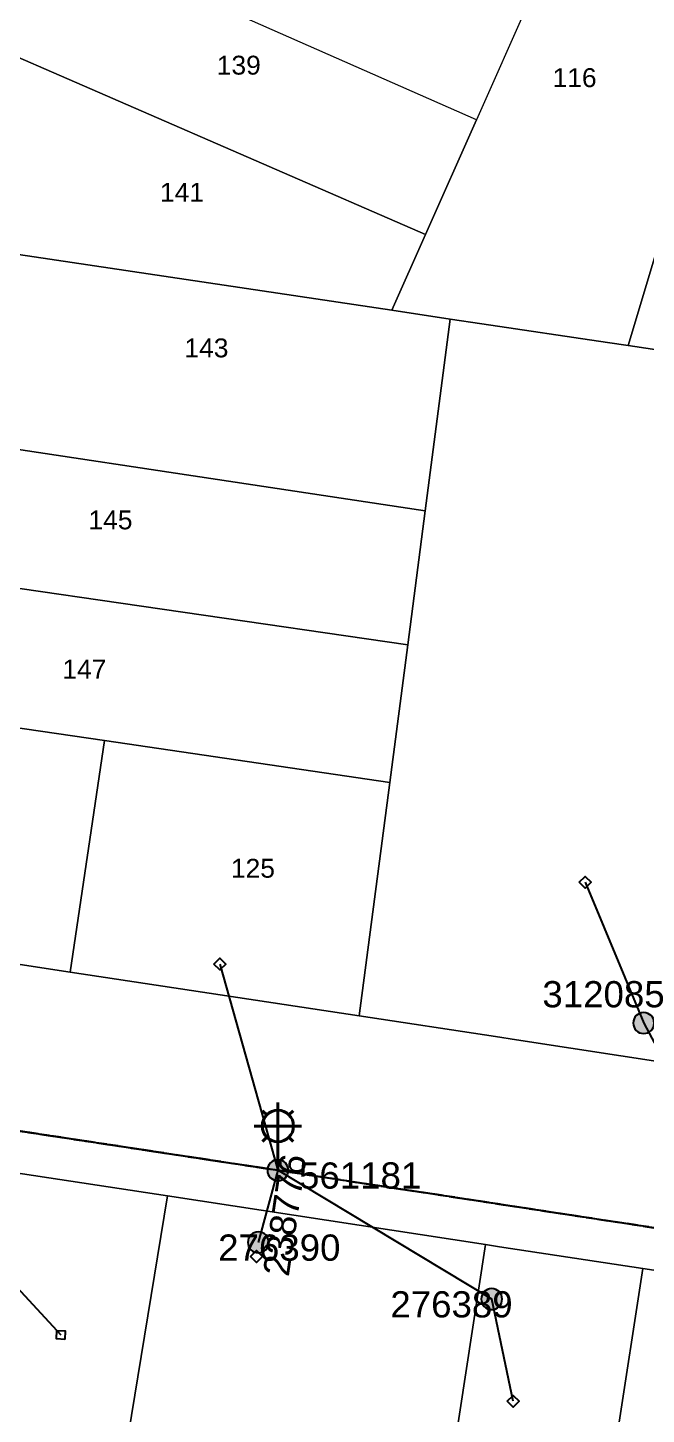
# Model space of a CAD drawing. Header units: metres. Extents: x 314484 to 315473, y 6253544 to 6254134.
# Drawn here: x 315003.4 to 315062.3, y 6253935.7 to 6254067.9 of the extents above; entities that cross this region are included whole.
import ezdxf
from ezdxf.enums import TextEntityAlignment as Align

# ---------------------------------------------------------------- set-up
doc = ezdxf.new("R2010")
doc.units = ezdxf.units.M
doc.linetypes.add('Cable Exist OH', pattern=[1, 1, 0])
doc.layers.get('0').update_dxf_attribs({"color": 6})
for name, color, linetype, lineweight in [('Cadastre Buildings_SP_EXT', 9, 'Continuous', 5), ('Cadastre Land Parcels_SP_EXT', 9, 'Continuous', 5), ('Cadastre Roads_SP_EXT', 9, 'Continuous', 5)]:
    doc.layers.add(name, color=color, linetype=linetype, lineweight=lineweight)
for name, color, linetype in [('Equip_SP_SL_EXT', 7, 'Continuous'), ('Mains_HV_EXT', 7, 'Continuous'), ('Mains_LV_EXT', 7, 'Continuous'), ('Mains_SL_EXT', 7, 'Continuous'), ('Services_SP_EXT', 7, 'Continuous'), ('SupportsOH_SP_TR_HV_LV_SL_EXT', 7, 'Continuous')]:
    doc.layers.add(name, color=color, linetype=linetype)
doc.styles.add('iecARIAL', font='arial.ttf', dxfattribs={"height": 2})
doc.styles.add('POLE_LABEL', font='arial.ttf')
doc.styles.get("Standard").update_dxf_attribs({"font": 'arial.ttf'})

# ---------------------------------------------------------------- blocks, each defined once
blk = doc.blocks.new('SL_LANTERN_EXT')
at = {"lineweight": 40}
for p, q in [((-1.46, 5.68), (-1.06, 5.28)), ((0, 1.97), (0, 6.47)), ((1.46, 5.68), (1.06, 5.28)), ((-2.25, 4.22), (2.25, 4.22)), ((-1.46, 2.76), (-1.06, 3.16)), ((0, 0), (0, 2.72)), ((1.46, 2.76), (1.06, 3.16))]:
    blk.add_line(p, q, dxfattribs=at)
blk.add_circle((0, 4.22), 1.5, dxfattribs=at)
at = {"style": 'iecARIAL', "flags": 8}
blk.add_attdef('ASSET_NUM', (1.5, 1.5), '', height=2.5, dxfattribs=at)
for tag, p, height, flags in [('CONSTRUCTED_VOLTAGE', (0.98, -0.65), 0.2, 9), ('CONTROL_TYPE', (0.98, -0.85), 0.2, 9), ('LANTERN_PURPOSE', (0.98, -1.05), 0.2, 9), ('LANTERN_TYPE', (0.98, -1.25), 0.2, 9), ('NO_PHASES', (0.98, -1.45), 0.2, 9), ('LNUMBER', (2.18, -3.25), 2.5, 8), ('OPERATING_VOLTAGE', (0.98, -1.65), 0.2, 9), ('ORIENTATION', (0.98, -1.85), 0.2, 9), ('OWNED_BY', (0.98, -2.05), 0.2, 9), ('STATE', (0.98, -2.25), 0.2, 9), ('USAGE', (0.98, -2.45), 0.2, 9), ('CEXIST', (0.98, -2.65), 0.2, 9), ('CNEW', (0.98, -2.85), 0.2, 9), ('CNUMBER', (0.98, -3.05), 0.2, 9), ('CREMOVE', (0.98, -3.25), 0.2, 9), ('CREPLACE', (0.98, -3.45), 0.2, 9), ('LKINGHEIGHT', (0.98, -3.65), 0.2, 9), ('LBRACKET', (0.98, -3.85), 0.2, 9), ('LBRACKETVOCAB', (0.98, -4.05), 0.2, 9), ('LCATEGORY', (0.98, -4.25), 0.2, 9), ('LCHARGE1', (0.98, -4.45), 0.2, 9), ('LCHARGE1PERCENT', (0.98, -4.65), 0.2, 9), ('LCHARGE2', (0.98, -4.85), 0.2, 9), ('LCHARGE2PERCENT', (0.98, -5.05), 0.2, 9), ('LCHARGE3', (0.98, -5.25), 0.2, 9), ('LCHARGE3PERCENT', (0.98, -5.45), 0.2, 9), ('LEXIST', (0.98, -5.65), 0.2, 9), ('LLAMP', (0.98, -5.85), 0.2, 9), ('LLAMPVOCAB', (0.98, -6.05), 0.2, 9), ('LMAST', (0.98, -6.25), 0.2, 9), ('LMASTVOCAB', (0.98, -6.45), 0.2, 9), ('LNEW', (0.98, -6.65), 0.2, 9), ('LANTNUMBER', (0.98, -6.85), 0.2, 9), ('LOUTREACH', (0.98, -7.25), 0.2, 9), ('LOUTREACHVOCAB', (0.98, -7.45), 0.2, 9), ('LRATECODE', (0.98, -7.65), 0.2, 9), ('LREMOVE', (0.98, -7.85), 0.2, 9), ('LREPLACE', (0.98, -8.05), 0.2, 9), ('STREETNAME', (0.98, -9.25), 0.2, 9), ('SUBURB', (0.98, -9.45), 0.2, 1), ('LTYPE', (0.98, -8.25), 0.2, 9), ('LTYPEVOCAB', (0.98, -8.45), 0.2, 9), ('LEGEND', (0.98, -8.65), 0.2, 9), ('LOCATION', (0.98, -8.85), 0.2, 9), ('NOTES', (0.98, -9.05), 0.2, 9)]:
    blk.add_attdef(tag, p, '', height=height, dxfattribs=dict(flags=flags))
blk = doc.blocks.new('CCP_EXT')
at = {"flags": 9}
for tag, p in [('LEGEND', (0, -1.4)), ('STATE', (0, -1.8)), ('LIFE_SUPPORT', (0, -1.6)), ('NOTES', (0, -2))]:
    blk.add_attdef(tag, text='', height=0.2, dxfattribs=at).set_placement(p, align=Align.MIDDLE_LEFT)
blk.add_wipeout([(0, 0.57), (0.57, 0), (0, -0.57), (-0.57, 0)])
blk.add_lwpolyline([(-0.57, 0), (0, 0.57), (0.57, 0), (0, -0.57), (-0.57, 0)])
at = {"flags": 1}
blk.add_attdef('Z', (0, 0), '', height=0.2, dxfattribs=at)
at = {"flags": 9}
for tag, p in [('CCP_TYPE', (0, 0)), ('CONSTRUCTED_VOLTAGE', (0, -0.2)), ('OPERATING_VOLTAGE', (0, -0.6)), ('ORIENTATION', (0, -0.8)), ('OWNED_BY', (0, -1)), ('NO_PHASES', (0, -0.4)), ('USAGE', (0, -1.2))]:
    blk.add_attdef(tag, text='', height=0.2, dxfattribs=at).set_placement(p, align=Align.MIDDLE_LEFT)
blk = doc.blocks.new('POLE_EXT')
blk.add_hatch(color=256).paths.add_polyline_path([(-1, 0, 1), (1, 0, 1)])
blk.add_lwpolyline([(-1, 0, 1), (1, 0, 1)], format="xyb", close=True)
for tag, height, flags, p in [('pNumber', 2.5, 8, (-17.84, 2.07)), ('OWNED_BY', 0.2, 9, (1.35, -0.4)), ('SPECIAL_USE', 0.2, 9, (1.35, -0.8)), ('STATE', 0.2, 9, (1.35, -1)), ('cLV', 0.2, 9, (1.35, -1.4)), ('PARENT', 0.2, 9, (1.35, -0.6)), ('USAGE', 0.2, 9, (1.35, -1.2)), ('hDepth', 0.2, 9, (1.35, -1.6)), ('hDia', 0.2, 9, (1.35, -1.8)), ('cHV', 0.2, 9, (1.35, -2)), ('LBRACKET', 0.2, 9, (1.35, -2.2)), ('LExisting', 0.2, 9, (1.35, -2.4)), ('LANTNUMBER', 0.2, 9, (1.35, -2.6)), ('cLinedev', 0.2, 9, (1.35, -3.4)), ('pExisting', 0.2, 9, (1.35, -3.8)), ('LOther', 0.2, 9, (1.35, -2.8)), ('LRemove', 0.2, 9, (1.35, -3)), ('LEGEND', 0.2, 9, (1.35, -3.2)), ('LOCATION', 0.2, 9, (1.35, -3.6)), ('PFNUMBER', 0.2, 9, (1.35, -4)), ('pFooting', 0.2, 9, (1.35, -4.4)), ('pNew', 0.2, 9, (1.35, -4.6)), ('pRelocate', 0.2, 9, (1.35, -5)), ('pRemove', 0.2, 9, (1.35, -5.2)), ('NEWPFNUMBER', 0.2, 9, (1.35, -4.2)), ('pReplace', 0.2, 9, (1.35, -5.4)), ('pStay', 0.2, 9, (1.35, -5.6)), ('pType', 0.2, 9, (1.35, -5.8)), ('cspan', 0.2, 9, (1.35, -6)), ('STREETNAME', 0.2, 9, (1.35, -6.2)), ('SUBURB', 0.2, 9, (1.35, -6.4)), ('NOTES', 0.2, 9, (1.35, -6.6)), ('OPERATED_BY', 0.2, 9, (1.36, -7.01)), ('MAINTAINED_BY', 0.2, 9, (1.36, -6.81))]:
    blk.add_attdef(tag, text='', height=height, dxfattribs=dict(flags=flags)).set_placement(p, align=Align.MIDDLE_LEFT)
at = {"style": 'POLE_LABEL'}
for tag, height, flags, p in [('ASSET_NUM', 2.5, 8, (2, 2)), ('STRUCTURE_PLANT_NUMBER', 0.2, 9, (1.35, 0.03)), ('STREET_CODE', 0.2, 9, (1.35, -0.2))]:
    blk.add_attdef(tag, text='', height=height, dxfattribs=dict(at, flags=flags)).set_placement(p, align=Align.MIDDLE_LEFT)
at = {"flags": 1}
blk.add_attdef('Z', (1.35, -7.33), '', height=0.2, dxfattribs=at)

msp = doc.modelspace()

# ---------------------------------------------------------------- linework, layer by layer
at = {"layer": 'Cadastre Land Parcels_SP_EXT', "linetype": 'Continuous'}
for points in [[(315078.77, 6254098.27), (315066.09, 6254104), (315061.02, 6254092.61), (315055.99, 6254081.29), (315051.08, 6254070.26), (315046.28, 6254059.46), (315046.15, 6254059.16), (315041.31, 6254048.23), (315038.11, 6254041.03), (315043.67, 6254040.17), (315046.66, 6254039.72), (315058.63, 6254037.94), (315060.6, 6254037.65), (315078.77, 6254098.27)], [(315082.78, 6254034.3), (315091.08, 6254096.5), (315078.77, 6254098.27), (315060.6, 6254037.65), (315073.87, 6254035.64), (315082.78, 6254034.3)], [(315046.15, 6254059.16), (315001.61, 6254078.84), (314996.61, 6254067.69), (315041.31, 6254048.23), (315046.15, 6254059.16)], [(315041.31, 6254048.23), (314996.61, 6254067.69), (314988.02, 6254048.5), (315038.11, 6254041.03), (315041.31, 6254048.23)], [(315043.67, 6254040.17), (315038.11, 6254041.03), (314988.02, 6254048.5), (314980.63, 6254031.05), (315041.27, 6254021.88), (315043.67, 6254040.17)], [(315041.27, 6254021.88), (314980.63, 6254031.05), (314975.29, 6254018.46), (315039.61, 6254009.11), (315041.27, 6254021.88)], [(315039.61, 6254009.11), (314975.29, 6254018.46), (314969.99, 6254005.93), (315010.73, 6253999.97), (315037.91, 6253995.99), (315039.61, 6254009.11)], [(315010.73, 6253999.97), (314969.99, 6254005.93), (314961.12, 6253985.01), (315007.47, 6253977.9), (315010.73, 6253999.97)], [(315037.91, 6253995.99), (315010.73, 6253999.97), (315007.47, 6253977.9), (315034.98, 6253973.73), (315037.91, 6253995.99)], [(315016.72, 6253956.55), (315001.86, 6253958.82), (314999.06, 6253941.73), (314996.55, 6253926.28), (314994.09, 6253911.12), (315008.93, 6253908.85), (315016.72, 6253956.55)], [(315062, 6253949.64), (315048.37, 6253951.71), (315047.01, 6253951.92), (315039.72, 6253904.21), (315049.33, 6253902.76), (315054.68, 6253901.95), (315062, 6253949.64)], [(315077.14, 6253947.3), (315062, 6253949.64), (315054.68, 6253901.95), (315069.79, 6253899.68), (315077.14, 6253947.3)]]:
    msp.add_lwpolyline(points, close=True, dxfattribs=at)
at = {"layer": 'Mains_LV_EXT', "linetype": 'Cable Exist OH'}
for points in [[(315027.25, 6253959), (314986.32, 6253965.23)], [(315073.45, 6253951.93), (315027.25, 6253959)]]:
    msp.add_lwpolyline(points, dxfattribs=at)
at = {"layer": 'Services_SP_EXT'}
msp.add_lwpolyline([(315027.25, 6253959), (315025.38, 6253952.13)], dxfattribs=at)

# ---------------------------------------------------------------- block references
at = {"layer": 'Equip_SP_SL_EXT'}
ref = msp.add_blockref('SL_LANTERN_EXT', (315027.24, 6253959), dxfattribs=at)
ref.add_attrib('ASSET_NUM', '238776', dxfattribs={"layer": '0', "height": 2.5, "rotation": 81.6027, "style": 'iecARIAL'}).set_placement((315028.74, 6253960.5), align=Align.MIDDLE_RIGHT)
at = {"layer": 'Services_SP_EXT'}
msp.add_blockref('CCP_EXT', (315056.51, 6253986.46), dxfattribs=at)
at = {"layer": 'SupportsOH_SP_TR_HV_LV_SL_EXT'}
ref = msp.add_blockref('POLE_EXT', (315062.09, 6253973.04), dxfattribs=at)
ref.add_attrib('ASSET_NUM', '312085', dxfattribs={"layer": '0', "height": 2.5, "style": 'POLE_LABEL'}).set_placement((315064.09, 6253973.79), align=Align.BOTTOM_RIGHT)
ref = msp.add_blockref('POLE_EXT', (315027.25, 6253959), dxfattribs=at)
ref.add_attrib('ASSET_NUM', '561181', dxfattribs={"layer": '0', "height": 2.5, "rotation": 0.0536, "style": 'POLE_LABEL'}).set_placement((315029.25, 6253959.75), align=Align.TOP_LEFT)
ref = msp.add_blockref('POLE_EXT', (315047.61, 6253946.72), dxfattribs=at)
ref.add_attrib('ASSET_NUM', '276389', dxfattribs={"layer": '0', "height": 2.5, "style": 'POLE_LABEL'}).set_placement((315049.61, 6253947.47), align=Align.TOP_RIGHT)

# ---------------------------------------------------------------- texts
at = {"layer": 'Cadastre Land Parcels_SP_EXT'}
for s, p in [('139', (315021.42, 6254063.48)), ('116', (315053.41, 6254062.29)), ('141', (315016.01, 6254051.36)), ('143', (315018.34, 6254036.52)), ('145', (315009.2, 6254020.12)), ('147', (315006.71, 6254005.89)), ('125', (315022.77, 6253986.9))]:
    msp.add_text(s, height=1.8, dxfattribs=at).set_placement(p)

# ---------------------------------------------------------------- next in the draw order: linework, layer by layer
at = {"layer": 'Cadastre Buildings_SP_EXT', "linetype": 'Continuous'}
msp.add_lwpolyline([(315046.66, 6254039.72), (315043.67, 6254040.17), (315041.27, 6254021.88), (315039.61, 6254009.11), (315037.91, 6253995.99), (315034.98, 6253973.73), (315047.98, 6253971.75), (315049.98, 6253971.44), (315065.1, 6253969.13), (315073.87, 6254035.64), (315060.6, 6254037.65), (315058.63, 6254037.94), (315046.66, 6254039.72)], close=True, dxfattribs=at)
at = {"layer": 'Services_SP_EXT'}
msp.add_lwpolyline([(315056.51, 6253986.46), (315062.09, 6253973.04), (315073.36, 6253951.95)], dxfattribs=at)

# ---------------------------------------------------------------- next in the draw order: block references
for p in [(315021.71, 6253978.67), (315025.22, 6253950.78), (315049.66, 6253936.97)]:
    msp.add_blockref('CCP_EXT', p, dxfattribs=at)
at = {"layer": 'Services_SP_EXT', "rotation": 132.6978319028208}
msp.add_blockref('CCP_EXT', (315006.56, 6253943.3), dxfattribs=at)

# ---------------------------------------------------------------- next in the draw order: linework, layer by layer
at = {"layer": 'Cadastre Buildings_SP_EXT', "linetype": 'Continuous'}
msp.add_lwpolyline([(315039.72, 6253904.21), (315047.01, 6253951.92), (315031.89, 6253954.24), (315016.72, 6253956.55), (315008.93, 6253908.85), (315024.77, 6253906.46), (315017.94, 6253860.24), (315032.7, 6253858.01), (315039.72, 6253904.21)], close=True, dxfattribs=at)
at = {"layer": 'Cadastre Roads_SP_EXT', "linetype": 'Continuous'}
msp.add_lwpolyline([(315065.1, 6253969.13), (315049.98, 6253971.44), (315047.98, 6253971.75), (315034.98, 6253973.73), (315007.47, 6253977.9), (315007.47, 6253977.9), (314961.12, 6253985.01), (314957.8, 6253975.78), (314954.29, 6253966.04), (314977.66, 6253962.49), (315001.86, 6253958.82), (315016.72, 6253956.55), (315031.89, 6253954.24), (315047.01, 6253951.92), (315048.37, 6253951.71), (315062, 6253949.64), (315077.14, 6253947.3)], dxfattribs=at)
at = {"layer": 'Mains_HV_EXT', "linetype": 'Cable Exist OH'}
msp.add_lwpolyline([(314963.25, 6253968.73), (315027.25, 6253959), (315178.4, 6253935.92), (315213.09, 6253930.67), (315251.59, 6253924.75), (315293.88, 6253918.27), (315330.72, 6253931.08)], dxfattribs=at)
at = {"layer": 'Mains_SL_EXT', "linetype": 'Cable Exist OH'}
msp.add_lwpolyline([(314986.32, 6253965.23), (315027.25, 6253959), (315073.45, 6253951.93)], dxfattribs=at)
at = {"layer": 'Services_SP_EXT'}
for points in [[(315021.71, 6253978.67), (315027.25, 6253959)], [(314986.32, 6253965.23), (315006.56, 6253943.3)], [(315049.66, 6253936.97), (315047.61, 6253946.72), (315027.25, 6253959)]]:
    msp.add_lwpolyline(points, dxfattribs=at)

# ---------------------------------------------------------------- next in the draw order: block references
at = {"layer": 'SupportsOH_SP_TR_HV_LV_SL_EXT'}
ref = msp.add_blockref('POLE_EXT', (315025.38, 6253952.13), dxfattribs=at)
ref.add_attrib('ASSET_NUM', '276390', dxfattribs={"layer": '0', "height": 2.5, "style": 'POLE_LABEL'}).set_placement((315027.38, 6253952.88), align=Align.TOP_CENTER)

doc.saveas('drawing.dxf')
